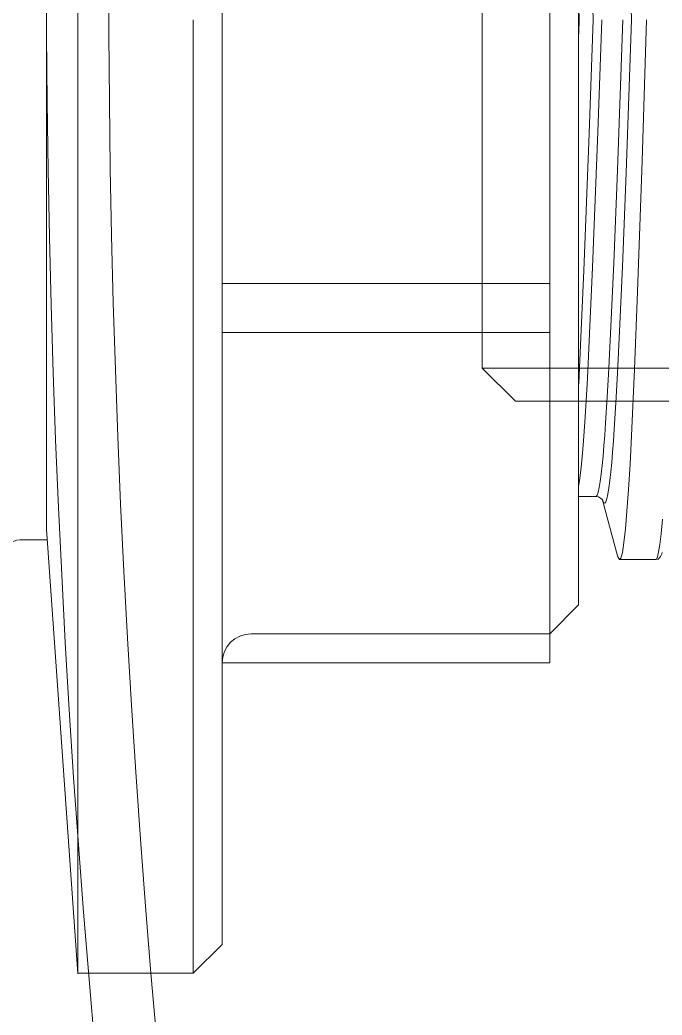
# Model space of a CAD drawing. Header units: metres. Extents: x 1628 to 1845, y 824 to 931.
# Drawn here: x 1706.6864 to 1706.7309, y 879.4993 to 879.5682 of the extents above; entities that cross this region are included whole.
import ezdxf

# ---------------------------------------------------------------- set-up
doc = ezdxf.new("R2010")
doc.units = ezdxf.units.M
doc.header["$LTSCALE"] = 0.15
doc.layers.add('hidrosanitário', color=26, linetype='Continuous', lineweight=0)

msp = doc.modelspace()

# ---------------------------------------------------------------- linework, layer by layer
at = {"layer": 'hidrosanitário', "linetype": 'Continuous'}
for p, q in [((1706.690416354373, 879.6341952414936), (1706.690416354373, 879.5681952414951)), ((1706.700416354375, 879.6321952414936), (1706.700416354375, 879.5681952414951)), ((1706.72308591438, 879.6106952414942), (1706.72308591438, 879.5681952414951)), ((1706.72508591438, 879.6086952414943), (1706.72508591438, 879.5681952414951)), ((1706.688250074372, 879.5681952414951), (1706.688250074372, 879.6034474814945)), ((1706.718416354371, 879.5511952414957), (1706.718416354371, 879.585195241495)), ((1706.728370162414, 879.5787747985422), (1706.728752703435, 879.5681952414951)), ((1706.726103995576, 879.5681952414951), (1706.725822094542, 879.5760535472244)), ((1706.688250074372, 879.5681952414951), (1706.688250074372, 879.5329430014962)), ((1706.690416354373, 879.5021952414967), (1706.690416354373, 879.5681952414951)), ((1706.698416354375, 879.5021952414967), (1706.698416354375, 879.5681952414951)), ((1706.700416354375, 879.5041952414966), (1706.700416354375, 879.5681952414951)), ((1706.72308591438, 879.5256952414962), (1706.72308591438, 879.5681952414951)), ((1706.72508591438, 879.5276952414962), (1706.72508591438, 879.5681952414951)), ((1706.725093766465, 879.5673241986541), (1706.725121679728, 879.5681952414951)), ((1706.726103995576, 879.5681952414951), (1706.725822094542, 879.5603369357658)), ((1706.726705822619, 879.5681952414901), (1706.726423165603, 879.5604249555676)), ((1706.727769097869, 879.5577816793956), (1706.72815087619, 879.5681952414901)), ((1706.728370162414, 879.557615684448), (1706.728752703435, 879.5681952414951)), ((1706.729796877707, 879.5681952414901), (1706.729483066387, 879.5584505965375)), ((1706.72508591438, 879.5670851094941), (1706.725093766465, 879.5673241986541)), ((1706.725822094542, 879.5603369357658), (1706.725456190984, 879.550855016589)), ((1706.726423165603, 879.5604249555676), (1706.72605725993, 879.551076251168)), ((1706.729483066387, 879.5584505965375), (1706.729169255066, 879.5493806388616)), ((1706.727514524629, 879.5513668538787), (1706.727769097869, 879.5577816793956)), ((1706.72811559077, 879.5511130600772), (1706.728370162414, 879.557615684448)), ((1706.718416354371, 879.5440952414959), (1706.718416354371, 879.5511952414957)), ((1706.72605725993, 879.551076251168), (1706.725852544579, 879.5464964392867)), ((1706.727342317637, 879.5474465536043), (1706.727514524629, 879.5513668538787)), ((1706.72794338452, 879.5471397100249), (1706.72811559077, 879.5511130600772)), ((1706.725456190984, 879.550855016589), (1706.72525147717, 879.5462090093823)), ((1706.72308591438, 879.5499471168563), (1706.700416354375, 879.5499471168563)), ((1706.729169255066, 879.5493806388616), (1706.728960047519, 879.544022207452)), ((1706.727176567317, 879.544082588446), (1706.727342317637, 879.5474465536043)), ((1706.727777634598, 879.5437307303845), (1706.72794338452, 879.5471397100249)), ((1706.700416354375, 879.5465471168565), (1706.72308591438, 879.5465471168565)), ((1706.725852544579, 879.5464964392867), (1706.725694084158, 879.543385516134)), ((1706.72525147717, 879.5462090093823), (1706.725093019829, 879.5430525929761)), ((1706.718416354371, 879.5440952414959), (1706.775416354383, 879.5440952414959)), ((1706.718416354371, 879.5440952414959), (1706.720716354372, 879.5417952414958)), ((1706.727064704281, 879.542072986617), (1706.727176567317, 879.544082588446)), ((1706.727665771752, 879.5416945554188), (1706.727777634598, 879.5437307303845)), ((1706.728960047519, 879.544022207452), (1706.728750839971, 879.5394100297766)), ((1706.725093019829, 879.5430525929761), (1706.72508591438, 879.5429263755835)), ((1706.725694084158, 879.543385516134), (1706.725605501266, 879.5418349046039)), ((1706.720716354372, 879.5417952414958), (1706.776416354383, 879.5417952414958)), ((1706.725605501266, 879.5418349046039), (1706.725513127352, 879.5403737814357)), ((1706.72695150042, 879.5402745182558), (1706.727064704281, 879.542072986617)), ((1706.727552568042, 879.5398726017837), (1706.727665771752, 879.5416945554188)), ((1706.725513127352, 879.5403737814357), (1706.725418373037, 879.5390494153083)), ((1706.726894180093, 879.5394593611746), (1706.72695150042, 879.5402745182558)), ((1706.72683615949, 879.5387022352824), (1706.726894180093, 879.5394593611746)), ((1706.72749524777, 879.5390469283524), (1706.727552568042, 879.5398726017837)), ((1706.728750839971, 879.5394100297766), (1706.728646236198, 879.5374293067083)), ((1706.725418373037, 879.5390494153083), (1706.72532433876, 879.5379179459641)), ((1706.726776577957, 879.5379978112136), (1706.72683615949, 879.5387022352824)), ((1706.727437227227, 879.5382801328375), (1706.72749524777, 879.5390469283524)), ((1706.726714404335, 879.5373435760988), (1706.726776577957, 879.5379978112136)), ((1706.727377645734, 879.5375668245555), (1706.727437227227, 879.5382801328375)), ((1706.72532433876, 879.5379179459641), (1706.725234548191, 879.5370140624854)), ((1706.726650069291, 879.5367553810146), (1706.726714404335, 879.5373435760988)), ((1706.727315472112, 879.5369044725293), (1706.727377645734, 879.5375668245555)), ((1706.728646236198, 879.5374293067083), (1706.728541632424, 879.535686489898)), ((1706.725234548191, 879.5370140624854), (1706.725149142266, 879.5363191394753)), ((1706.726583661641, 879.5362447480924), (1706.726650069291, 879.5367553810146)), ((1706.727251137021, 879.5363091418338), (1706.727315472112, 879.5369044725293)), ((1706.725149142266, 879.5363191394753), (1706.72508591438, 879.5359218139271)), ((1706.72651517577, 879.5358224890753), (1706.726583661641, 879.5362447480924)), ((1706.727184729243, 879.5357925131385), (1706.727251137021, 879.5363091418338)), ((1706.726294339849, 879.5351967547325), (1706.726372041328, 879.5352878085381)), ((1706.726372041328, 879.5352878085381), (1706.726445216655, 879.5355019887533)), ((1706.726445216655, 879.5355019887533), (1706.72651517577, 879.5358224890753)), ((1706.727046284105, 879.535041803012), (1706.72711624324, 879.5353655474536)), ((1706.72711624324, 879.5353655474536), (1706.727184729243, 879.5357925131385)), ((1706.728541632424, 879.535686489898), (1706.72843702865, 879.5341950561675)), ((1706.72508591438, 879.5351952414961), (1706.726282959867, 879.5351952414961)), ((1706.72508591438, 879.5351952414875), (1706.726282951689, 879.5351952414875)), ((1706.726282752751, 879.5351952419493), (1706.726285576434, 879.5351953218736)), ((1706.726452916499, 879.5351697950417), (1706.726282755632, 879.5351952720747)), ((1706.726285576434, 879.5351953218736), (1706.726294339849, 879.5351967547325)), ((1706.726608816995, 879.5350942395393), (1706.726452916499, 879.5351697950417)), ((1706.726693760236, 879.5350208601229), (1706.726608816995, 879.5350942395393)), ((1706.726737889645, 879.5349653559769), (1706.726693760236, 879.5350208601229)), ((1706.726728178609, 879.535023393369), (1706.726812484962, 879.5347954811829)), ((1706.726755023979, 879.5349365645565), (1706.726737889645, 879.5349653559769)), ((1706.727788346371, 879.5310975986607), (1706.726748835643, 879.534946963034)), ((1706.726750461414, 879.5349498543063), (1706.726756875497, 879.5349328587901)), ((1706.726756875497, 879.5349328587901), (1706.726755023979, 879.5349365645565)), ((1706.726812484962, 879.5347954811829), (1706.726895406986, 879.5347350014719)), ((1706.726895406986, 879.5347350014719), (1706.726973108722, 879.5348259337628)), ((1706.726973108722, 879.5348259337628), (1706.727046284105, 879.535041803012)), ((1706.72843702865, 879.5341950561675), (1706.728332424877, 879.5329665384482)), ((1706.730794016068, 879.5326253812431), (1706.730886980686, 879.5336259781942)), ((1706.688250074372, 879.5329430014962), (1706.690419654373, 879.502148301497)), ((1706.728332424877, 879.5329665384482), (1706.728227821103, 879.5320104365995)), ((1706.730706228401, 879.5318798834327), (1706.730794016068, 879.5326253812431)), ((1706.686416354372, 879.532195241496), (1706.688302756332, 879.532195241496)), ((1706.728227821103, 879.5320104365995), (1706.72812321733, 879.531334143949)), ((1706.73062443301, 879.5313632361696), (1706.730706228401, 879.5318798834327)), ((1706.727809406009, 879.5310253733056), (1706.727788346371, 879.5310975986607)), ((1706.72812321733, 879.531334143949), (1706.728018613556, 879.530942890119)), ((1706.730547301009, 879.5310355924465), (1706.73062443301, 879.5313632361696)), ((1706.730807218392, 879.5311471838787), (1706.730763645573, 879.5310555683708)), ((1706.730841267183, 879.531242293588), (1706.730807218392, 879.5311471838787)), ((1706.730865307529, 879.5313240901909), (1706.730841267183, 879.531242293588)), ((1706.727914009782, 879.5308397005905), (1706.727809406009, 879.5310253733056)), ((1706.727928953178, 879.5308367509211), (1706.727914009782, 879.5308397005905)), ((1706.728018613556, 879.530942890119), (1706.727928953178, 879.5308367509211)), ((1706.73042455525, 879.5308367509211), (1706.727928953178, 879.5308367509211)), ((1706.730584715448, 879.5308753363594), (1706.730421090597, 879.5308369157239)), ((1706.730421108594, 879.530836907849), (1706.730424555345, 879.5308367509211)), ((1706.730424555345, 879.5308367509211), (1706.730473937138, 879.5308689580269)), ((1706.730473937138, 879.5308689580269), (1706.730547301009, 879.5310355924465)), ((1706.730694521845, 879.5309592269485), (1706.730584715448, 879.5308753363594)), ((1706.730763645573, 879.5310555683708), (1706.730694521845, 879.5309592269485)), ((1706.72308591438, 879.5256952414962), (1706.72508591438, 879.5276952414962)), ((1706.72308591438, 879.5256952414962), (1706.702416354375, 879.5256952414962)), ((1706.72308591438, 879.5236952414963), (1706.72308591438, 879.5256952414962)), ((1706.700416354375, 879.5041952414966), (1706.700416354375, 879.5236952414963)), ((1706.72308591438, 879.5236952414963), (1706.700416354375, 879.5236952414963)), ((1706.698416354375, 879.5021952414967), (1706.700416354375, 879.5041952414966)), ((1706.698416354375, 879.5021952414967), (1706.690419654373, 879.5021952414967))]:
    msp.add_line(p, q, dxfattribs=at)
at = {"layer": 'hidrosanitário', "linetype": 'Continuous', "lineweight": 0}
msp.add_line((1706.725093766465, 879.5690662843364), (1706.725121679728, 879.5681952414951), dxfattribs=at)
at = {"layer": 'hidrosanitário', "color": 252}
for radius in [0.9061456014126571, 0.9058791726019018, 0.9041094463522866, 0.9026907153113096, 0.8958214832737841, 0.8951386036019684, 0.8842056471849256]:
    msp.add_circle((1707.520815090552, 879.5718501633668), radius, dxfattribs=at)
for radius, start, end in [(0.8325693453144607, 159.2910475919682, 200.7089524080318), (0.8282603734532591, 159.3171018025948, 200.6828981974052)]:
    msp.add_arc((1707.520815090552, 879.5718501633668), radius, start, end, dxfattribs=at)
at = {"layer": 'hidrosanitário', "linetype": 'Continuous'}
for centre, radius in [((1706.686416354376, 879.5311952414921), 0.001000000004254844), ((1706.702416354384, 879.5236952414883), 0.002000000008509687)]:
    msp.add_arc(centre, radius, 90.00000023449596, 179.9999997687609, dxfattribs=at)

doc.saveas('drawing.dxf')
